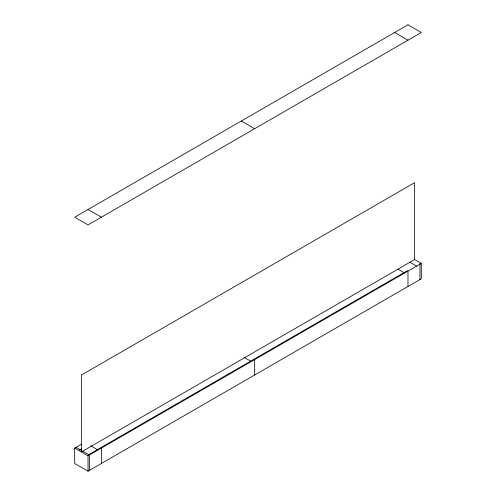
<?xml version="1.0" encoding="UTF-8"?>
<svg xmlns="http://www.w3.org/2000/svg" width="496" height="496" viewBox="0 0 496 496"><rect width="100%" height="100%" fill="white"/><g stroke="black" fill="none" stroke-linecap="round" stroke-linejoin="round"><path stroke-width="0.74" d="M414.637 259.544L414.637 182.664L81.363 375.075L81.363 451.961L414.637 259.544L421.302 263.395L421.302 278.789L88.028 471.2L74.698 463.506L74.698 448.111L81.363 444.261M79.366 450.033L81.363 448.88M88.697 454.652L407.303 270.704M74.698 448.111L88.028 455.805L421.302 263.395M394.636 32.494L407.972 40.195M241.335 121.005L254.665 128.7M419.3 263.779L419.969 264.163L419.969 279.558M409.969 262.241L416.634 266.085M397.972 269.167L404.637 273.017M88.028 209.517L101.364 217.211M254.002 359.216L254.665 359.6L254.665 374.995M244.001 357.294L251.336 361.522M90.694 445.799L97.359 449.649M76.031 447.342L81.363 450.418M82.696 451.186L89.361 455.037L89.361 470.431M407.972 271.089L407.972 286.483M101.364 448.111L101.364 463.506M88.028 455.805L88.028 471.2M407.972 24.8L74.698 217.211L88.028 224.911L421.302 32.494L407.972 24.8"/></g></svg>
